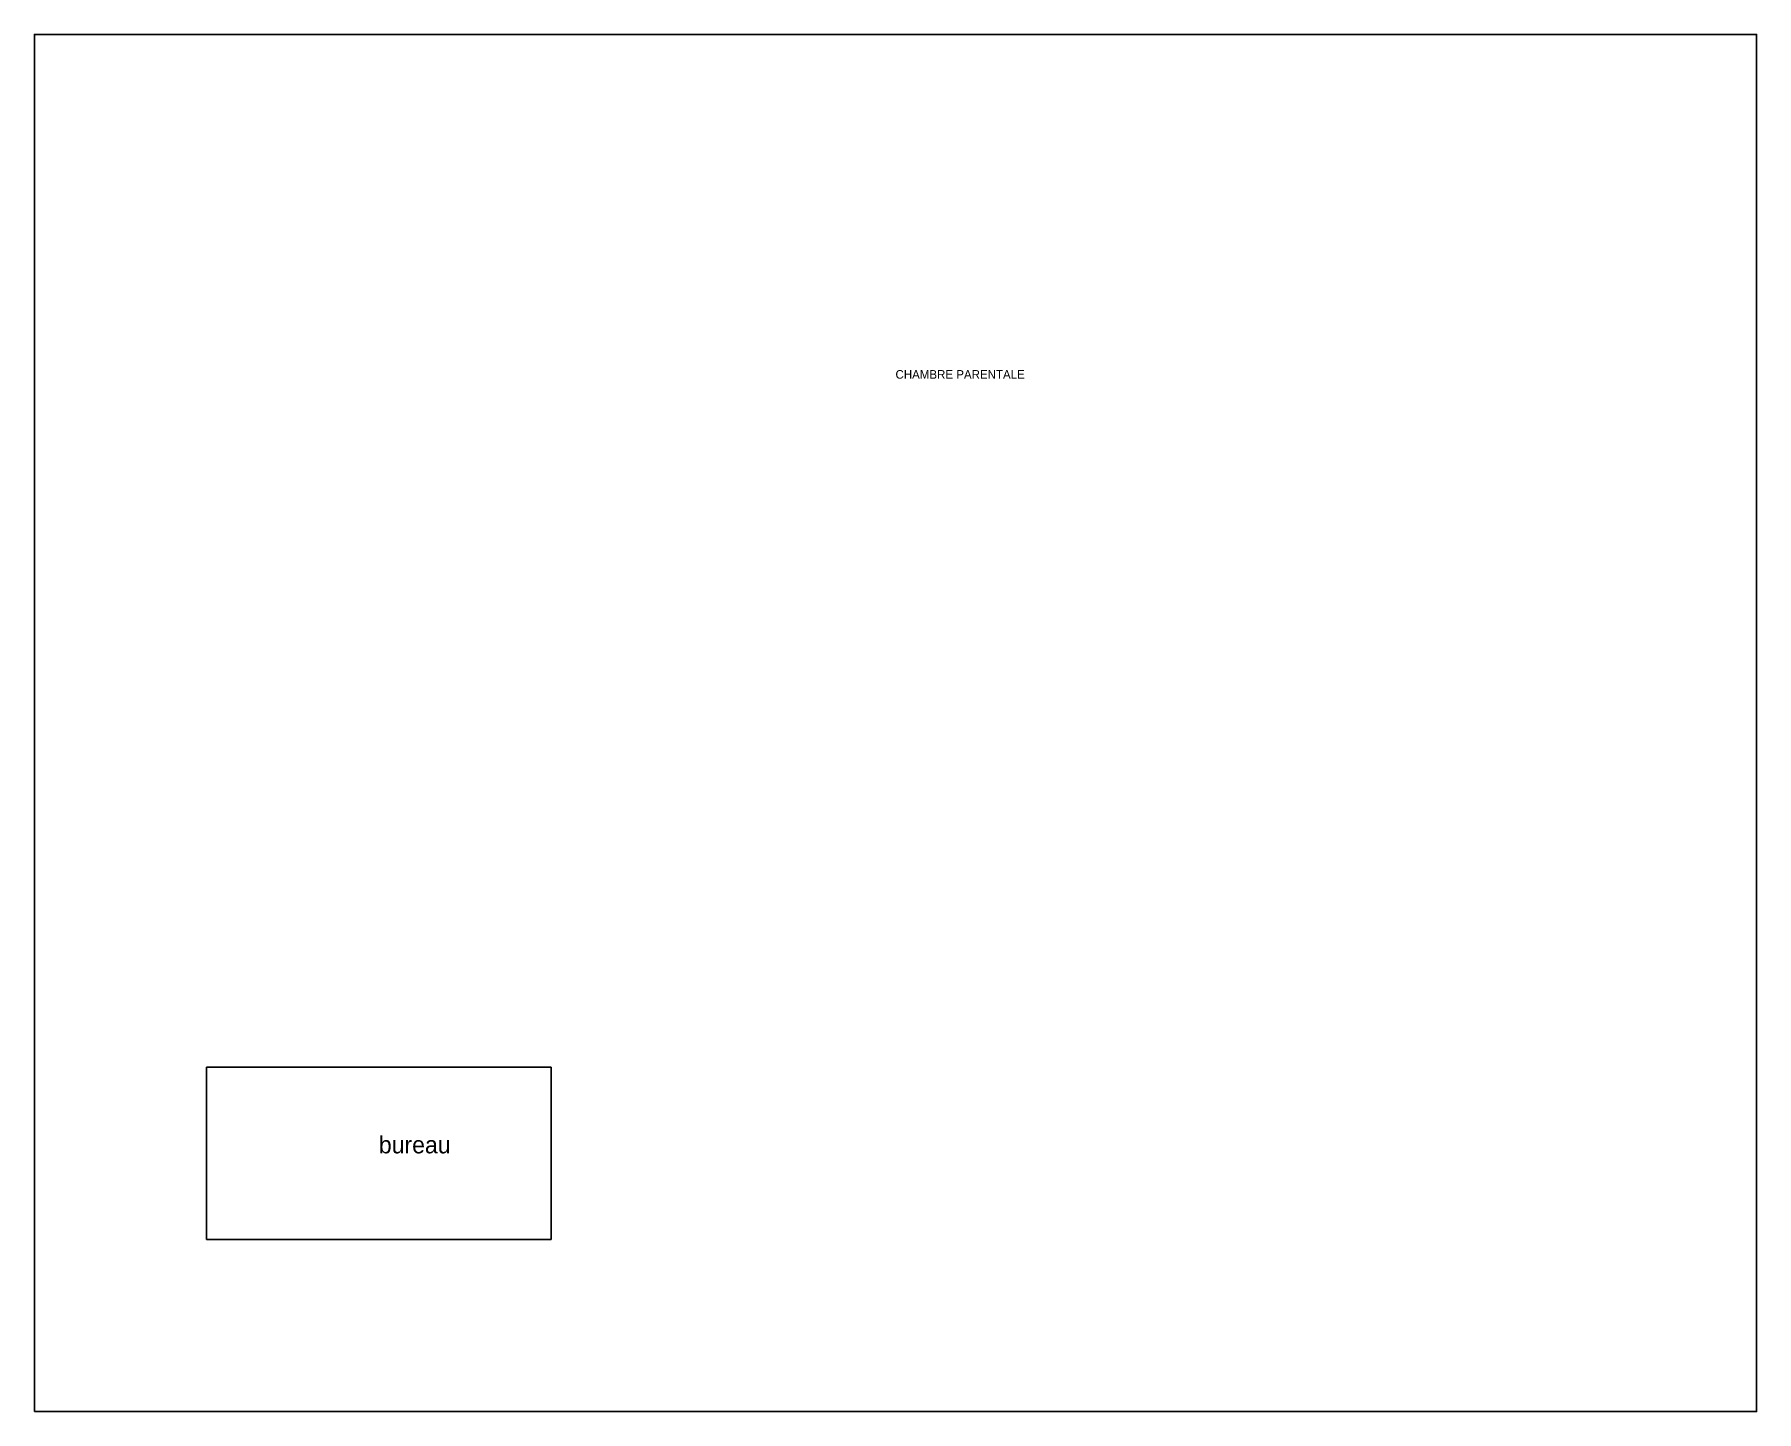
# Model space of a CAD drawing. Header units: metres. Extents: x 0 to 500, y 0 to 400.
import ezdxf

# ---------------------------------------------------------------- set-up
doc = ezdxf.new("R2010")
doc.units = ezdxf.units.M

msp = doc.modelspace()

# ---------------------------------------------------------------- linework, layer by layer
for points in [[(0, 0), (500, 0), (500, 400), (0, 400), (0, 0)], [(50, 50), (150, 50), (150, 100), (50, 100), (50, 50)]]:
    msp.add_lwpolyline(points)

# ---------------------------------------------------------------- texts
for s, height, p in [('CHAMBRE PARENTALE', 2.5, (250, 300)), ('bureau', 5, (100, 75))]:
    msp.add_text(s, height=height).set_placement(p)

doc.saveas('drawing.dxf')
